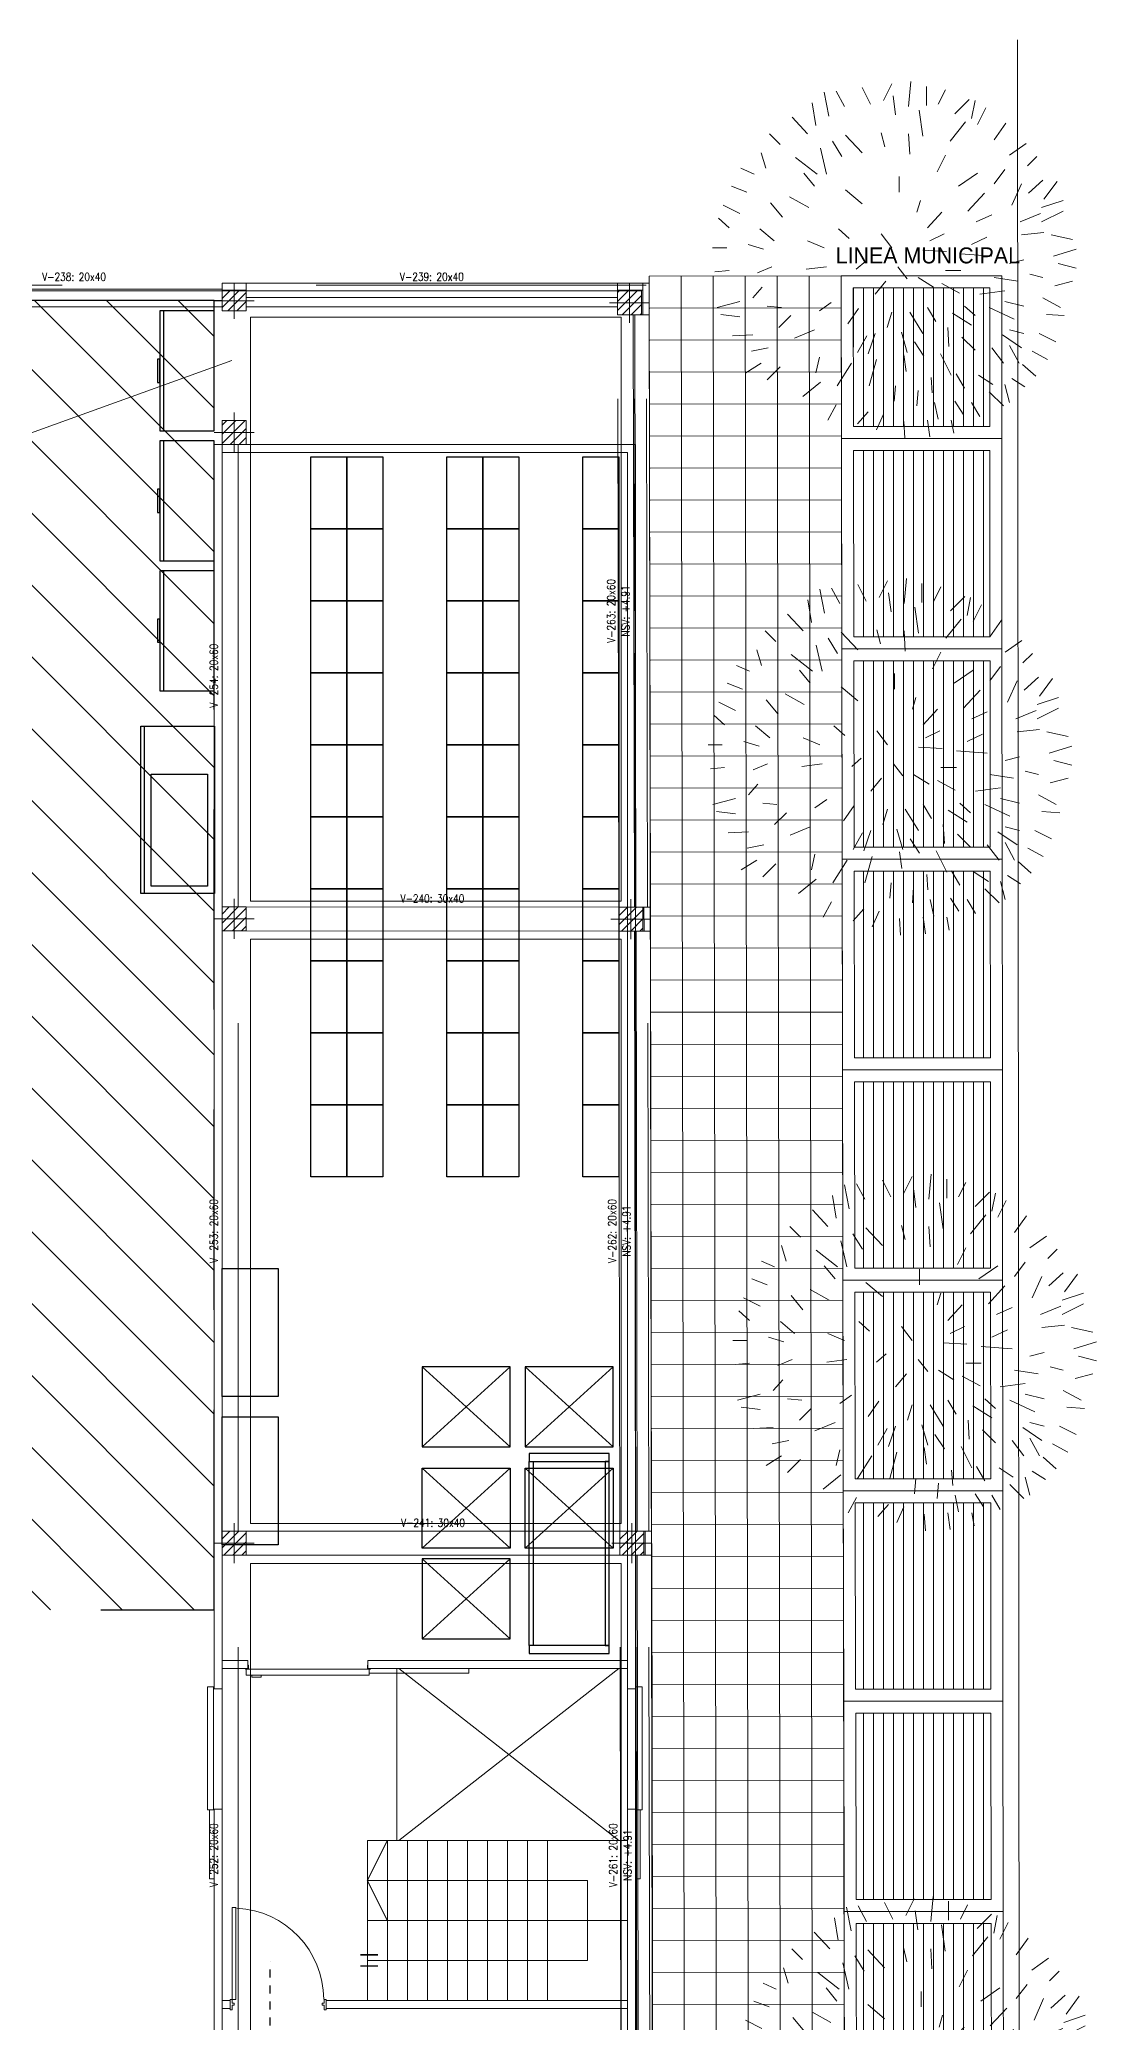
# Model space of a CAD drawing. Header units: millimetres. Extents: x 14 to 290, y 66 to 213.
# Drawn here: x 131.63 to 144.86, y 188.33 to 213.11 of the extents above; entities that cross this region are included whole.
import ezdxf
from ezdxf.enums import TextEntityAlignment as Align

# ---------------------------------------------------------------- set-up
doc = ezdxf.new("R2010")
doc.units = ezdxf.units.MM
for name, pattern in [('HIDDEN', [9.525, 6.35, -3.175]), ('HIDDEN2', [0.1875, 0.125, -0.0625]), ('PIR13A-P-XREF-01-Apoyo$0$DASHDOT2', [12.7, 6.35, -3.175, 0, -3.175])]:
    doc.linetypes.add(name, pattern=pattern)
for name, color, linetype, lineweight in [('IRI-OCASA-Layout R 9$0$OCA-Paneles TERMICO', 252, 'Continuous', 15), ('OCASA_TODAS_r08$0$Arboles', 252, 'Continuous', 15), ('OCASA_TODAS_r08$0$CGC COLUMNAS', 252, 'Continuous', 20), ('OCASA_TODAS_r08$0$CGC COLUMNAS EJES', 252, 'Continuous', 20), ('OCASA_TODAS_r08$0$CGC COLUMNAS HATCH', 252, 'Continuous', 20), ('OCASA_TODAS_r08$0$CGC VIGAS', 252, 'HIDDEN', 15), ('OCASA_TODAS_r08$0$CGC VIGAS REF', 252, 'Continuous', 15), ('OCASA_TODAS_r08$0$L.M.', 252, 'Continuous', 20), ('OCASA_TODAS_r08$0$LINEA_DE_PROYECCION', 252, 'HIDDEN', 15), ('OCASA_TODAS_r08$0$MURO BLOQUE CEMENTO 12', 252, 'Continuous', 20), ('OCASA_TODAS_r08$0$MURO BLOQUE CEMENTO 18', 252, 'Continuous', 20), ('OCASA_TODAS_r08$0$MURO BLOQUE CEMENTO 8', 252, 'Continuous', 20), ('OCASA_TODAS_r08$0$PASES ASCENSORES', 252, 'Continuous', 15), ('OCASA_TODAS_r08$0$REVOQUES', 251, 'Continuous', 15), ('OCASA_TODAS_r08$0$VEREDA', 251, 'Continuous', 15), ('PIR13A-P-XREF-01-Apoyo$0$10-EJES-CARP', 251, 'PIR13A-P-XREF-01-Apoyo$0$DASHDOT2', 25), ('PIR13A-P-XREF-01-Apoyo$0$20-CARPINTERIAS BATIENTE', 251, 'Continuous', 9)]:
    doc.layers.add(name, color=color, linetype=linetype, lineweight=lineweight)
for name, color, linetype in [('IRI-OCASA-Layout R 9$0$OCA_EST-Bandeja', 252, 'Continuous'), ('IRI-OCASA-Layout R 9$0$OCA_EST-BASTIDOR', 252, 'Continuous'), ('IRI-OCASA-Layout R 9$0$OCA_EST-LARGUERO', 252, 'Continuous'), ('IRI-OCASA-Layout R 9$0$OCA_Mobiliario', 252, 'Continuous'), ('IRI-OCASA-Layout R 9$0$OCA_Racks', 252, 'Continuous')]:
    doc.layers.add(name, color=color, linetype=linetype)
doc.styles.add('OCASA_TODAS_r08$0$CYPETXT', font='romans__.ttf', dxfattribs={"height": 0.2})
doc.styles.add('OCASA_TODAS_r08$0$Standard', font='txt')

# ---------------------------------------------------------------- blocks, each defined once
blk = doc.blocks.new('OCASA_TODAS_r08$0$EJES_DE_LA_COLUMNA')
at = {"layer": 'OCASA_TODAS_r08$0$CGC COLUMNAS EJES'}
for p, q in [((0, -0.5), (0, 0.5)), ((-0.5, 0), (0.5, 0))]:
    blk.add_line(p, q, dxfattribs=at)
blk = doc.blocks.new('OCASA_TODAS_r08$0$Estructura PB para Arquitectura')
at = {"layer": 'OCASA_TODAS_r08$0$CGC COLUMNAS'}
for points in [[(1212.108638, 436.621705), (1212.408638, 436.621705), (1212.408638, 436.871705), (1212.108638, 436.871705), (1212.108638, 436.621705)], [(1212.108638, 436.621705), (1212.408638, 436.621705), (1212.408638, 436.871705), (1212.108638, 436.871705), (1212.108638, 436.621705)], [(1217.050375, 436.571705), (1217.350375, 436.571705), (1217.350375, 436.871705), (1217.050375, 436.871705), (1217.050375, 436.571705)], [(1217.050375, 436.571705), (1217.350375, 436.571705), (1217.350375, 436.871705), (1217.050375, 436.871705), (1217.050375, 436.571705)], [(1212.108624, 434.951689), (1212.408624, 434.951689), (1212.408624, 435.251689), (1212.108624, 435.251689), (1212.108624, 434.951689)], [(1212.108624, 434.951689), (1212.408624, 434.951689), (1212.408624, 435.251689), (1212.108624, 435.251689), (1212.108624, 434.951689)], [(1212.108599, 428.871653), (1212.408599, 428.871653), (1212.408599, 429.171653), (1212.108599, 429.171653), (1212.108599, 428.871653)], [(1212.108599, 428.871653), (1212.408599, 428.871653), (1212.408599, 429.171653), (1212.108599, 429.171653), (1212.108599, 428.871653)], [(1217.065543, 428.871028), (1217.365543, 428.871028), (1217.365543, 429.171028), (1217.065543, 429.171028), (1217.065543, 428.871028)], [(1217.065543, 428.871028), (1217.365543, 428.871028), (1217.365543, 429.171028), (1217.065543, 429.171028), (1217.065543, 428.871028)], [(1212.108599, 421.071629), (1212.408599, 421.071629), (1212.408599, 421.371629), (1212.108599, 421.371629), (1212.108599, 421.071629)], [(1212.108599, 421.071629), (1212.408599, 421.071629), (1212.408599, 421.371629), (1212.108599, 421.371629), (1212.108599, 421.071629)], [(1217.080424, 421.070766), (1217.380424, 421.070766), (1217.380424, 421.370766), (1217.080424, 421.370766), (1217.080424, 421.070766)], [(1217.080424, 421.070766), (1217.380424, 421.070766), (1217.380424, 421.370766), (1217.080424, 421.370766), (1217.080424, 421.070766)]]:
    blk.add_lwpolyline(points, close=True, dxfattribs=at)
at = {"layer": 'OCASA_TODAS_r08$0$CGC COLUMNAS HATCH'}
for p, q in [((1212.108638, 436.662623, -0.000029), (1212.317719, 436.871704, -0.000029)), ((1212.108638, 436.77576, -0.000029), (1212.204582, 436.871704, -0.000029)), ((1212.180856, 436.621704, -0.000029), (1212.408638, 436.849486, -0.000029)), ((1217.050375, 436.626328, -0.000029), (1217.295751, 436.871704, -0.000029)), ((1217.050375, 436.852602, -0.000029), (1217.069477, 436.871704, -0.000029)), ((1217.050375, 436.739465, -0.000029), (1217.182614, 436.871704, -0.000029)), ((1212.293993, 436.621704, -0.000029), (1212.408638, 436.736349, -0.000029)), ((1212.40713, 436.621704, -0.000029), (1212.408638, 436.623212, -0.000029)), ((1217.108888, 436.571704, -0.000029), (1217.350375, 436.813191, -0.000029)), ((1217.222025, 436.571704, -0.000029), (1217.350375, 436.700054, -0.000029)), ((1217.335162, 436.571704, -0.000029), (1217.350375, 436.586917, -0.000029)), ((1212.108624, 434.965552, -0.000029), (1212.39476, 435.251689, -0.000029)), ((1212.108624, 435.191827, -0.000029), (1212.168486, 435.251689, -0.000029)), ((1212.108624, 435.078689, -0.000029), (1212.281623, 435.251689, -0.000029)), ((1212.207897, 434.951689, -0.000029), (1212.408624, 435.152415, -0.000029)), ((1212.321034, 434.951689, -0.000029), (1212.408624, 435.039278, -0.000029)), ((1212.108599, 428.969262, -0.000029), (1212.31099, 429.171653, -0.000029)), ((1212.108599, 429.082399, -0.000029), (1212.197853, 429.171653, -0.000029)), ((1212.124127, 428.871653, -0.000029), (1212.408599, 429.156125, -0.000029)), ((1217.065542, 428.948174, -0.000029), (1217.288396, 429.171028, -0.000029)), ((1217.065542, 429.061311, -0.000029), (1217.175259, 429.171027, -0.000029)), ((1212.237264, 428.871653, -0.000029), (1212.408599, 429.042988, -0.000029)), ((1212.350401, 428.871653, -0.000029), (1212.408599, 428.929851, -0.000029)), ((1217.101533, 428.871028, -0.000029), (1217.365542, 429.135037, -0.000029)), ((1217.21467, 428.871028, -0.000029), (1217.365542, 429.0219, -0.000029)), ((1217.327807, 428.871028, -0.000029), (1217.365542, 428.908763, -0.000029)), ((1212.108599, 421.162803, -0.000029), (1212.317425, 421.371629, -0.000029)), ((1212.108599, 421.27594, -0.000029), (1212.204288, 421.371629, -0.000029)), ((1212.130562, 421.071629, -0.000029), (1212.408599, 421.349666, -0.000029)), ((1212.243699, 421.071629, -0.000029), (1212.408599, 421.236529, -0.000029)), ((1217.080424, 421.156596, -0.000029), (1217.294593, 421.370766, -0.000029)), ((1217.080424, 421.269733, -0.000029), (1217.181456, 421.370766, -0.000029)), ((1217.10773, 421.070766, -0.000029), (1217.380424, 421.343459, -0.000029)), ((1217.220868, 421.070766, -0.000029), (1217.380424, 421.230322, -0.000029)), ((1212.356836, 421.071629, -0.000029), (1212.408599, 421.123392, -0.000029)), ((1217.334005, 421.070766, -0.000029), (1217.380424, 421.117185, -0.000029))]:
    blk.add_line(p, q, dxfattribs=at)
at = {"layer": 'OCASA_TODAS_r08$0$CGC VIGAS', "lineweight": 9}
for p, q in [((1108.508588, 436.941425, -0.000029), (1217.409647, 436.941425, -0.000029)), ((1208.408631, 436.871425, -0.000029), (1212.108638, 436.871425, -0.000029)), ((1212.408638, 436.871704, -0.000029), (1217.050375, 436.871697, -0.000029)), ((1217.424952, 429.171343, -0.000029), (1217.409647, 436.941425, -0.000029)), ((1208.258631, 436.671425, -0.000029), (1212.108638, 436.671425, -0.000029)), ((1212.408638, 436.671704, -0.000029), (1217.050375, 436.671697, -0.000029)), ((1217.064952, 429.171066, -0.000029), (1217.050375, 436.571705, -0.000029)), ((1217.264952, 429.171028, -0.000029), (1217.250375, 436.571705, -0.000029)), ((1212.108599, 429.171653, -0.000029), (1212.108623, 434.951689, -0.000029)), ((1212.308599, 429.171653, -0.000029), (1212.308623, 434.951689, -0.000029)), ((1217.064952, 429.171066, -0.000029), (1212.408599, 429.171655, -0.000029)), ((1217.439852, 421.371072, -0.000029), (1217.424952, 429.171343, -0.000029)), ((1212.108599, 421.371629, -0.000029), (1212.108599, 428.871653, -0.000029)), ((1212.308599, 421.371629, -0.000029), (1212.308599, 428.871653, -0.000029)), ((1217.065542, 428.871066, -0.000029), (1212.408599, 428.871655, -0.000029)), ((1217.079852, 421.370767, -0.000029), (1217.065542, 428.871066, -0.000029)), ((1217.279852, 421.370766, -0.000029), (1217.265543, 428.871028, -0.000029)), ((1217.079852, 421.370767, -0.000029), (1212.408599, 421.371629, -0.000029)), ((1217.454733, 413.57107, -0.000029), (1217.439852, 421.371072, -0.000029)), ((1212.108445, 413.571652, -0.000029), (1212.108593, 421.071629, -0.000029)), ((1212.308445, 413.571652, -0.000029), (1212.308593, 421.071629, -0.000029)), ((1217.080424, 421.070766, -0.000029), (1212.408599, 421.071629, -0.000029)), ((1217.094733, 413.570765, -0.000029), (1217.080424, 421.070766, -0.000029)), ((1217.294733, 413.570765, -0.000029), (1217.280424, 421.070766, -0.000029))]:
    blk.add_line(p, q, dxfattribs=at)
at = {"layer": 'OCASA_TODAS_r08$0$CGC COLUMNAS EJES', "xscale": 0.5}
for p, yscale in [((1212.258638, 436.746705, -0.000029), 0.45), ((1217.200375, 436.721705, -0.000029), 0.5), ((1217.200375, 436.721705, -0.000029), 0.5), ((1212.258624, 435.101689, -0.000029), 0.5), ((1212.258599, 429.021653, -0.000029), 0.5), ((1217.215543, 429.021028, -0.000029), 0.5), ((1212.258599, 421.221629, -0.000029), 0.5), ((1217.230424, 421.220766, -0.000029), 0.5)]:
    blk.add_blockref('OCASA_TODAS_r08$0$EJES_DE_LA_COLUMNA', p, dxfattribs=dict(at, yscale=yscale))
at = {"layer": 'OCASA_TODAS_r08$0$CGC VIGAS REF', "style": 'OCASA_TODAS_r08$0$CYPETXT', "width": 0.821201}
for s, p in [('V-238: 20x40', (1210.258634, 437.046425, -0.000029)), ('V-239: 20x40', (1214.729507, 437.0467, -0.000029))]:
    blk.add_text(s, height=0.1, dxfattribs=at).set_placement(p, align=Align.MIDDLE_CENTER)
for s, rotation, p in [('V-263: 20x60', 90.113658, (1216.969503, 432.870963, -0.000029)), ('NSV: +4.91', 90.110161, (1217.149352, 432.870966, -0.000029)), ('V-254: 20x60', 90, (1212.003611, 432.061672, -0.000029)), ('V-240: 30x40', 359.993006, (1214.737103, 429.27636, -0.000029)), ('V-253: 20x60', 90, (1212.003599, 425.121641, -0.000029)), ('V-262: 20x60', 90.110161, (1216.982858, 425.121288, -0.000029)), ('NSV: +4.91', 90.110161, (1217.162679, 425.121288, -0.000029)), ('V-241: 30x40', 359.989509, (1214.744558, 421.476198, -0.000029)), ('V-252: 20x60', 89.998251, (1212.003519, 417.321645, -0.000029)), ('V-261: 20x60', 90.110161, (1216.995908, 417.321157, -0.000029)), ('NSV: +4.91', 90.110161, (1217.175728, 417.321157, -0.000029))]:
    blk.add_text(s, height=0.1, rotation=rotation, dxfattribs=at).set_placement(p, align=Align.MIDDLE_CENTER)
blk = doc.blocks.new('OCASA_TODAS_r08$0$arbusto')
for p, q in [((-1.941591, 4.274272), (-2.084127, 4.986742)), ((-1.478347, 4.559259), (-1.727784, 5.022364)), ((-0.694395, 4.630506), (-0.943832, 5.129236)), ((-0.302416, 4.737377), (-0.052979, 5.236107)), ((0.053922, 4.309894), (-0.017344, 4.879871)), ((0.445901, 4.559259), (0.517167, 5.307354)), ((0.980415, 4.594884), (0.980415, 5.164858)), ((1.336754, 4.630506), (1.550561, 5.057989)), ((1.835633, 4.345519), (2.263247, 4.772999)), ((-2.583007, 3.739917), (-3.046251, 4.238647)), ((-2.333569, 3.989282), (-2.44047, 4.666131)), ((0.87351, 3.668671), (0.766608, 4.452388)), ((2.334513, 4.203025), (2.441414, 4.737377)), ((2.512684, 4.024907), (2.762122, 4.523637)), ((-3.402594, 3.419305), (-3.723302, 3.739917)), ((-0.943832, 3.169943), (-1.442712, 3.704295)), ((-0.266786, 3.348059), (-0.373687, 3.775542)), ((0.481536, 3.134318), (0.445901, 3.739917)), ((1.693097, 3.526177), (2.156341, 4.096154)), ((3.011564, 3.561802), (3.367907, 4.060529)), ((-3.830203, 2.706835), (-3.972739, 3.169943)), ((-2.297934, 2.528719), (-2.93935, 3.027447)), ((-2.012861, 2.528719), (-2.191033, 3.312437)), ((-1.549617, 3.063072), (-1.83469, 3.526177)), ((1.301123, 2.599966), (1.550561, 3.098694)), ((3.474808, 3.098694), (3.973687, 3.45493)), ((4.009322, 2.778084), (4.294395, 3.063072)), ((-4.186546, 2.528719), (-4.578524, 2.706835)), ((-2.3692, 2.172483), (-2.689908, 2.564342)), ((0.160828, 1.994365), (0.160828, 2.457473)), ((1.942539, 2.172483), (2.512684, 2.564342)), ((3.011564, 2.24373), (3.332271, 2.671213)), ((-4.400353, 1.994365), (-4.863597, 2.172483)), ((-2.547371, 1.531259), (-3.117521, 1.851871)), ((-0.943832, 1.638131), (-1.442712, 2.065612)), ((2.227611, 1.424391), (2.726491, 1.958743)), ((3.546074, 1.602506), (3.831151, 2.24373)), ((4.044953, 1.958743), (4.472567, 2.350601)), ((4.508197, 1.780624), (4.900176, 2.314977)), ((-4.934863, 0.92566), (-5.255571, 1.210648)), ((-4.614155, 1.353141), (-5.113035, 1.602506)), ((-3.331324, 1.246272), (-3.687667, 1.673753)), ((0.802244, 1.745002), (0.695338, 1.388766)), ((1.016046, 0.92566), (1.443659, 1.388766)), ((2.940293, 1.317519), (2.477049, 1.103779)), ((3.795516, 1.103779), (4.401296, 1.353141)), ((4.436931, 1.531259), (5.078347, 1.745002)), ((4.436931, 1.103779), (5.078347, 1.424391)), ((-3.580765, 0.533802), (-4.008375, 0.890036)), ((-1.33581, 0.605049), (-1.656518, 0.890036)), ((-0.052979, 0.320059), (-0.373687, 0.747542)), ((1.087316, 0.533802), (1.514925, 0.747542)), ((2.334513, 0.42693), (2.797757, 0.640671)), ((3.831151, 0.71192), (4.508197, 0.783167)), ((4.722004, 0.71192), (5.36342, 0.569424)), ((-5.006133, 0.320059), (-5.433742, 0.320059)), ((-3.901473, 0.284437), (-4.364718, 0.42693)), ((-2.084127, 0.320059), (-2.583007, 0.533802)), ((1.586196, 0.21319), (0.87351, 0.248812)), ((2.940293, 0.070697), (2.013805, 0.141943)), ((4.793275, 0.070697), (5.470321, 0.284437)), ((-4.934863, -0.356787), (-5.362476, -0.392411)), ((-3.652031, -0.249915), (-4.079645, -0.428033)), ((-2.012861, -0.249915), (-2.618642, -0.321162)), ((-1.122004, -0.321162), (-0.836931, -0.0718)), ((0.125193, -0.249915), (0.410265, -0.606152)), ((1.194218, -0.855517), (0.730973, -0.570527)), ((1.550561, -0.356787), (2.013805, -0.356787)), ((3.011564, -0.570527), (3.724245, -0.677398)), ((3.474808, -0.143046), (3.902417, -0.036175)), ((4.472567, -0.570527), (4.080588, -0.463658)), ((4.935811, -0.143046), (5.470321, -0.28554)), ((-3.937109, -0.855517), (-4.222181, -1.176128)), ((-0.23115, -0.677398), (-0.551858, -1.069257)), ((1.443659, -0.748645), (1.97817, -1.033632)), ((2.583955, -1.069257), (3.332271, -0.962386)), ((4.472567, -1.176128), (5.007077, -1.461116)), ((4.828905, -0.819892), (5.36342, -0.677398)), ((-4.614155, -1.282997), (-5.291206, -1.461116)), ((-4.614155, -1.746103), (-5.184305, -1.674856)), ((-3.366959, -1.461116), (-3.794572, -1.425494)), ((-3.081886, -1.710481), (-3.438229, -2.066715)), ((-1.870325, -1.318622), (-2.226664, -1.567987)), ((-1.050738, -1.49674), (-1.371445, -1.959846)), ((-0.052979, -1.603609), (-0.195515, -2.066715)), ((0.87351, -2.244833), (0.481536, -1.603609)), ((1.016046, -1.461116), (1.265488, -1.888599)), ((1.764367, -1.639234), (2.334513, -1.995468)), ((2.441414, -1.710481), (2.120706, -1.425494)), ((2.869027, -1.461116), (3.617344, -1.817352)), ((3.332271, -1.282997), (3.902417, -1.425494)), ((4.579468, -1.674856), (5.113982, -1.710481)), ((-4.222181, -2.280457), (-4.827962, -2.31608)), ((-2.3692, -2.137964), (-2.974985, -2.387326)), ((-0.801296, -2.31608), (-1.086373, -2.81481)), ((-0.765665, -2.850434), (-0.551858, -2.244833)), ((0.410265, -2.81481), (0.232094, -2.209211)), ((1.657462, -2.636691), (1.621831, -2.066715)), ((2.04944, -2.351704), (2.441414, -2.743563)), ((3.261001, -2.280457), (3.831151, -2.672316)), ((3.902417, -2.244833), (3.474808, -2.137964)), ((4.365661, -2.244833), (4.864541, -2.494198)), ((-3.758937, -2.672316), (-4.257816, -2.779185)), ((-2.226664, -2.957303), (-2.333569, -3.420408)), ((0.303364, -2.886056), (0.37463, -3.384786)), ((0.624072, -2.494198), (0.909145, -2.921681)), ((1.408024, -2.850434), (1.728732, -3.491655)), ((2.940293, -2.672316), (3.296636, -3.135421)), ((3.759881, -3.135421), (3.474808, -2.601069)), ((4.151859, -2.779185), (4.615103, -3.02855)), ((-3.972739, -3.135421), (-4.435988, -3.420408)), ((-3.402594, -3.242293), (-3.794572, -3.634151)), ((-1.26454, -3.135421), (-1.692153, -3.812267)), ((-0.516223, -3.02855), (-0.73003, -3.812267)), ((1.122952, -3.562905), (1.158582, -4.02601)), ((1.871268, -3.456033), (2.120706, -3.883516)), ((2.548319, -3.491655), (2.975928, -3.776645)), ((3.866782, -3.171046), (4.25876, -3.52728)), ((-2.191033, -3.705398), (-2.725543, -4.132879)), ((0.053922, -3.812267), (0.018292, -4.275375)), ((0.695338, -4.417869), (0.730973, -3.954763)), ((2.869027, -3.990385), (3.296636, -4.417869)), ((3.332271, -3.776645), (3.474808, -4.310997)), ((3.546074, -3.598527), (3.938052, -3.847892)), ((-1.727784, -4.382244), (-1.977226, -4.845349)), ((-0.765665, -4.595987), (-1.086373, -4.952221)), ((-0.302416, -4.667234), (-0.516223, -5.130339)), ((1.336754, -4.809727), (1.229853, -4.310997)), ((2.085075, -4.667234), (1.835633, -4.275375)), ((2.334513, -4.310997), (2.583955, -4.73848)), ((0.303364, -4.880974), (0.338999, -5.379704)), ((1.016046, -4.845349), (1.087316, -5.344079)), ((1.728732, -4.845349), (1.799998, -5.237208))]:
    blk.add_line(p, q)
blk = doc.blocks.new('*U102')
blk.add_lwpolyline([(25, 10), (25, 1160), (70, 1160), (70, 10)], close=True)
for points in [[(0, -15), (0, 10), (25, 10), (25, -35), (50, -35), (50, -60), (25, -60), (25, -120), (0, -120), (0, -95)], [(1200, -15), (1200, 10), (1175, 10), (1175, -35), (1150, -35), (1150, -60), (1175, -60), (1175, -120), (1200, -120), (1200, -95)]]:
    blk.add_lwpolyline(points)
at = {"layer": 'PIR13A-P-XREF-01-Apoyo$0$10-EJES-CARP', "ltscale": 0.25}
blk.add_line((500, -515), (500, 485), dxfattribs=at)
at = {"layer": 'PIR13A-P-XREF-01-Apoyo$0$20-CARPINTERIAS BATIENTE'}
blk.add_arc((29.81, 11.81), 1140, 0, 87.284973, dxfattribs=at)
blk = doc.blocks.new('IRI-OCASA-Layout R 9$0$OCA_PALLET')
for p, q in [((414.447193, 97.067423), (415.447193, 95.967423)), ((415.447193, 97.067423), (414.447193, 95.967423))]:
    blk.add_line(p, q)
blk.add_lwpolyline([(414.447193, 97.067423), (415.447193, 97.067423), (415.447193, 95.967423), (414.447193, 95.967423)], close=True)
blk = doc.blocks.new('IRI-OCASA-Layout R 9$0$OCA_Est-Modulo Simpl')
at = {"layer": 'IRI-OCASA-Layout R 9$0$OCA_EST-BASTIDOR'}
for points in [[(-37.329308, -174.55488), (-37.329308, -174.65488), (-38.329308, -174.65488), (-38.329308, -174.55488)], [(-37.329308, -176.95488), (-37.329308, -177.05488), (-38.329308, -177.05488), (-38.329308, -176.95488)]]:
    blk.add_lwpolyline(points, close=True, dxfattribs=at)
at = {"layer": 'IRI-OCASA-Layout R 9$0$OCA_EST-LARGUERO'}
for points in [[(-38.279308, -174.65488), (-38.279308, -176.95488), (-38.329308, -176.95488), (-38.329308, -174.65488)], [(-37.379308, -174.65488), (-37.379308, -176.95488), (-37.329308, -176.95488), (-37.329308, -174.65488)]]:
    blk.add_lwpolyline(points, close=True, dxfattribs=at)

msp = doc.modelspace()

# ---------------------------------------------------------------- hatches: boundary and pattern name
at = {"layer": 'IRI-OCASA-Layout R 9$0$OCA-Paneles TERMICO'}
h = msp.add_hatch(dxfattribs=at)
h.set_pattern_fill('LINE', color=256, scale=0.2, angle=135)
h.set_pattern_definition([(135, (3.1182, -169.0873), (-0.4490128, -0.4490128), [])])
h.paths.add_polyline_path([(128.641, 209.852), (133.809, 209.852), (133.809, 193.49), (128.641, 193.49)])
at = {"layer": 'OCASA_TODAS_r08$0$VEREDA'}
h = msp.add_hatch(dxfattribs=at)
h.set_pattern_fill('LINE', color=256, angle=90)
h.set_pattern_definition([(90, (141.9222, 193.66274), (-0.125, 0), [])])
h.paths.add_polyline_path([(141.799, 208.278), (141.796, 210.01), (143.502, 210.01), (143.503, 208.278)])
h.paths.add_polyline_path([(141.804, 205.648), (141.8, 207.978), (143.503, 207.978), (143.505, 205.648)])
h.paths.add_polyline_path([(141.808, 203.018), (141.804, 205.348), (143.506, 205.348), (143.508, 203.018)])
h.paths.add_polyline_path([(141.813, 200.388), (141.809, 202.718), (143.508, 202.718), (143.51, 200.388)])
h.paths.add_polyline_path([(141.817, 197.758), (141.813, 200.088), (143.51, 200.088), (143.512, 197.758)])
h.paths.add_polyline_path([(141.822, 195.128), (141.818, 197.458), (143.513, 197.458), (143.515, 195.128)])
h.paths.add_polyline_path([(141.826, 192.498), (141.822, 194.828), (143.515, 194.828), (143.517, 192.498)])
h.paths.add_polyline_path([(141.831, 189.868), (141.827, 192.198), (143.517, 192.198), (143.519, 189.868)])
h.paths.add_polyline_path([(141.835, 187.238), (141.831, 189.568), (143.52, 189.568), (143.522, 187.238)])
h.paths.add_polyline_path([(141.84, 184.608), (141.836, 186.938), (143.522, 186.938), (143.524, 184.608)])
h.paths.add_polyline_path([(141.844, 181.978), (141.84, 184.308), (143.524, 184.308), (143.526, 181.978)])
h.paths.add_polyline_path([(141.849, 179.348), (141.845, 181.678), (143.527, 181.678), (143.529, 179.348)])

# ---------------------------------------------------------------- linework, layer by layer
at = {"layer": 'IRI-OCASA-Layout R 9$0$OCA-Paneles TERMICO'}
for p, q in [((133.809, 200.149, 0), (133.809, 208.052, 0)), ((133.809, 208.052, 0), (139.076, 208.052, 0)), ((133.909, 199.491, 0), (133.909, 207.952, 0)), ((133.909, 207.952, 0), (138.976, 207.952, 0)), ((138.976, 181.545, 0), (138.976, 207.952, 0)), ((139.076, 181.445, 0), (139.076, 208.052, 0)), ((133.809, 199.491, 0), (133.809, 201.749, 0)), ((133.809, 195.563, 0), (133.809, 198.728, 0)), ((133.909, 192.502, 0), (133.909, 198.728, 0)), ((133.809, 192.502, 0), (133.809, 195.563, 0)), ((133.809, 192.502, 0), (133.809, 195.465, 0)), ((134.231, 192.858, 0), (133.909, 192.858, 0)), ((134.231, 192.858, 0), (134.231, 192.758, 0)), ((138.976, 192.858, 0), (135.731, 192.858, 0)), ((135.731, 192.858, 0), (135.731, 192.758, 0)), ((138.654, 192.858, 0), (138.976, 192.858, 0)), ((134.231, 192.758, 0), (133.909, 192.758, 0)), ((138.976, 192.758, 0), (135.731, 192.758, 0)), ((136.093, 190.608, 0), (136.093, 192.758, 0)), ((136.118, 190.608, 0), (138.868, 192.758, 0)), ((136.118, 192.758, 0), (138.868, 190.608, 0)), ((138.654, 192.758, 0), (138.976, 192.758, 0)), ((133.809, 192.502, 0), (133.909, 192.502, 0)), ((133.809, 192.502, 0), (133.909, 192.502, 0)), ((139.076, 192.502, 0), (138.976, 192.502, 0)), ((133.809, 183.159, 0), (133.809, 191, 0)), ((133.809, 191, 0), (133.909, 191, 0)), ((133.809, 191, 0), (133.909, 191, 0)), ((133.909, 183.159, 0), (133.909, 191, 0)), ((139.076, 191, 0), (138.976, 191, 0)), ((135.72, 190.108, 0), (135.97, 190.608, 0)), ((135.726, 190.108, 0), (135.976, 190.608, 0)), ((135.72, 190.108, 0), (135.97, 189.608, 0)), ((135.726, 190.108, 0), (138.476, 190.108, 0)), ((135.726, 190.108, 0), (135.976, 189.608, 0)), ((138.476, 190.108, 0), (138.476, 189.108, 0)), ((135.638, 189.18, 0), (135.853, 189.18, 0)), ((135.638, 189.175, 0), (135.853, 189.175, 0)), ((135.638, 189.041, 0), (135.853, 189.041, 0)), ((135.638, 189.035, 0), (135.853, 189.035, 0)), ((134.008, 188.608, 0), (133.909, 188.608, 0)), ((133.909, 188.608, 0), (134.008, 188.608, 0)), ((134.008, 188.608, 0), (134.008, 188.508, 0)), ((137.677, 188.608, 0), (135.208, 188.608, 0)), ((135.208, 188.608, 0), (135.208, 188.508, 0)), ((135.208, 188.608, 0), (138.976, 188.608, 0)), ((134.008, 188.508, 0), (133.909, 188.508, 0)), ((133.909, 188.508, 0), (134.008, 188.508, 0)), ((137.677, 188.508, 0), (135.208, 188.508, 0)), ((135.208, 188.508, 0), (138.976, 188.508, 0))]:
    msp.add_line(p, q, dxfattribs=at)
msp.add_lwpolyline([(134.265, 194.07), (138.897, 194.07), (138.897, 186.77), (134.265, 186.77)], close=True, dxfattribs=at)
at = {"layer": 'IRI-OCASA-Layout R 9$0$OCA-Paneles TERMICO', "elevation": 0}
for points in [[(134.231, 192.797), (134.231, 192.758), (134.199, 192.758), (134.199, 192.747), (134.238, 192.747), (134.238, 192.797), (134.231, 192.797)], [(135.731, 192.797), (135.731, 192.758), (135.763, 192.758), (135.763, 192.747), (135.724, 192.747), (135.724, 192.797), (135.731, 192.797)], [(135.745, 192.699), (136.993, 192.699), (136.993, 192.756)], [(133.751, 190.99), (133.751, 190.126), (133.809, 190.126)], [(139.134, 190.99), (139.134, 190.126), (139.076, 190.126)], [(135.726, 190.608), (135.726, 189.608), (135.976, 189.608), (135.976, 190.608), (135.726, 190.608)], [(135.976, 190.608), (135.976, 189.608), (136.226, 189.608), (136.226, 190.608), (135.976, 190.608)], [(136.226, 190.608), (136.226, 189.608), (136.476, 189.608), (136.476, 190.608), (136.226, 190.608)], [(136.476, 190.608), (136.476, 189.608), (136.726, 189.608), (136.726, 190.608), (136.476, 190.608)], [(136.726, 190.608), (136.726, 189.608), (136.976, 189.608), (136.976, 190.608), (136.726, 190.608)], [(136.976, 190.608), (136.976, 189.608), (137.226, 189.608), (137.226, 190.608), (136.976, 190.608)], [(137.226, 190.608), (137.226, 189.608), (137.476, 189.608), (137.476, 190.608), (137.226, 190.608)], [(137.476, 190.608), (137.476, 189.608), (137.726, 189.608), (137.726, 190.608), (137.476, 190.608)], [(137.726, 190.608), (137.726, 189.608), (137.976, 189.608), (137.976, 190.608), (137.726, 190.608)], [(137.976, 190.608), (137.976, 189.608), (138.976, 189.608), (138.976, 190.608), (137.976, 190.608)], [(135.976, 189.608), (135.976, 188.608), (135.726, 188.608), (135.726, 189.608), (135.976, 189.608)], [(136.226, 189.608), (136.226, 188.608), (135.976, 188.608), (135.976, 189.608), (136.226, 189.608)], [(136.476, 189.608), (136.476, 188.608), (136.226, 188.608), (136.226, 189.608), (136.476, 189.608)], [(136.726, 189.608), (136.726, 188.608), (136.476, 188.608), (136.476, 189.608), (136.726, 189.608)], [(136.976, 189.608), (136.976, 188.608), (136.726, 188.608), (136.726, 189.608), (136.976, 189.608)], [(137.226, 189.608), (137.226, 188.608), (136.976, 188.608), (136.976, 189.608), (137.226, 189.608)], [(137.476, 189.608), (137.476, 188.608), (137.226, 188.608), (137.226, 189.608), (137.476, 189.608)], [(137.726, 189.608), (137.726, 188.608), (137.476, 188.608), (137.476, 189.608), (137.726, 189.608)], [(137.976, 189.608), (137.976, 188.608), (137.726, 188.608), (137.726, 189.608), (137.976, 189.608)], [(137.976, 189.608), (137.976, 188.608), (138.976, 188.608), (138.976, 189.608), (137.976, 189.608)], [(135.726, 189.108), (135.726, 189.108), (135.726, 189.108), (135.726, 189.108), (138.476, 189.108)]]:
    msp.add_lwpolyline(points, dxfattribs=at)
for points in [[(133.801, 190.99), (133.727, 190.99), (133.727, 192.526), (133.801, 192.526)], [(135.745, 192.749), (135.745, 192.674), (134.209, 192.674), (134.209, 192.749)], [(134.279, 192.674), (134.397, 192.674), (134.397, 192.646), (134.279, 192.646)], [(139.084, 190.99), (139.158, 190.99), (139.158, 192.526), (139.084, 192.526)]]:
    msp.add_lwpolyline(points, close=True, dxfattribs=at)
at = {"layer": 'IRI-OCASA-Layout R 9$0$OCA_EST-Bandeja', "color": 253, "linetype": 'HIDDEN2', "ltscale": 20, "elevation": 0}
msp.add_lwpolyline([(128.641, 193.49), (133.809, 193.49), (133.809, 209.852), (128.641, 209.852)], close=True, dxfattribs=at)
at = {"layer": 'IRI-OCASA-Layout R 9$0$OCA_EST-Bandeja', "elevation": 0}
for points in [[(135.018, 206.999), (135.018, 207.899), (135.468, 207.899), (135.468, 206.999), (135.018, 206.999)], [(135.468, 206.999), (135.468, 207.899), (135.918, 207.899), (135.918, 206.999), (135.468, 206.999)], [(136.718, 206.999), (136.718, 207.899), (137.168, 207.899), (137.168, 206.999), (136.718, 206.999)], [(137.168, 206.999), (137.168, 207.899), (137.618, 207.899), (137.618, 206.999), (137.168, 206.999)], [(138.418, 206.999), (138.418, 207.899), (138.868, 207.899), (138.868, 206.999), (138.418, 206.999)], [(135.018, 206.099), (135.018, 206.999), (135.468, 206.999), (135.468, 206.099), (135.018, 206.099)], [(135.468, 206.099), (135.468, 206.999), (135.918, 206.999), (135.918, 206.099), (135.468, 206.099)], [(136.718, 206.099), (136.718, 206.999), (137.168, 206.999), (137.168, 206.099), (136.718, 206.099)], [(137.168, 206.099), (137.168, 206.999), (137.618, 206.999), (137.618, 206.099), (137.168, 206.099)], [(138.418, 206.099), (138.418, 206.999), (138.868, 206.999), (138.868, 206.099), (138.418, 206.099)], [(135.018, 205.199), (135.018, 206.099), (135.468, 206.099), (135.468, 205.199), (135.018, 205.199)], [(135.468, 205.199), (135.468, 206.099), (135.918, 206.099), (135.918, 205.199), (135.468, 205.199)], [(136.718, 205.199), (136.718, 206.099), (137.168, 206.099), (137.168, 205.199), (136.718, 205.199)], [(137.168, 205.199), (137.168, 206.099), (137.618, 206.099), (137.618, 205.199), (137.168, 205.199)], [(138.418, 205.199), (138.418, 206.099), (138.868, 206.099), (138.868, 205.199), (138.418, 205.199)], [(135.018, 204.299), (135.018, 205.199), (135.468, 205.199), (135.468, 204.299), (135.018, 204.299)], [(135.468, 204.299), (135.468, 205.199), (135.918, 205.199), (135.918, 204.299), (135.468, 204.299)], [(136.718, 204.299), (136.718, 205.199), (137.168, 205.199), (137.168, 204.299), (136.718, 204.299)], [(137.168, 204.299), (137.168, 205.199), (137.618, 205.199), (137.618, 204.299), (137.168, 204.299)], [(138.418, 204.299), (138.418, 205.199), (138.868, 205.199), (138.868, 204.299), (138.418, 204.299)], [(135.018, 203.399), (135.018, 204.299), (135.468, 204.299), (135.468, 203.399), (135.018, 203.399)], [(135.468, 203.399), (135.468, 204.299), (135.918, 204.299), (135.918, 203.399), (135.468, 203.399)], [(136.718, 203.399), (136.718, 204.299), (137.168, 204.299), (137.168, 203.399), (136.718, 203.399)], [(137.168, 203.399), (137.168, 204.299), (137.618, 204.299), (137.618, 203.399), (137.168, 203.399)], [(138.418, 203.399), (138.418, 204.299), (138.868, 204.299), (138.868, 203.399), (138.418, 203.399)], [(135.018, 202.499), (135.018, 203.399), (135.468, 203.399), (135.468, 202.499), (135.018, 202.499)], [(135.468, 202.499), (135.468, 203.399), (135.918, 203.399), (135.918, 202.499), (135.468, 202.499)], [(136.718, 202.499), (136.718, 203.399), (137.168, 203.399), (137.168, 202.499), (136.718, 202.499)], [(137.168, 202.499), (137.168, 203.399), (137.618, 203.399), (137.618, 202.499), (137.168, 202.499)], [(138.418, 202.499), (138.418, 203.399), (138.868, 203.399), (138.868, 202.499), (138.418, 202.499)], [(135.018, 201.599), (135.018, 202.499), (135.468, 202.499), (135.468, 201.599), (135.018, 201.599)], [(135.468, 201.599), (135.468, 202.499), (135.918, 202.499), (135.918, 201.599), (135.468, 201.599)], [(136.718, 201.599), (136.718, 202.499), (137.168, 202.499), (137.168, 201.599), (136.718, 201.599)], [(137.168, 201.599), (137.168, 202.499), (137.618, 202.499), (137.618, 201.599), (137.168, 201.599)], [(138.418, 201.599), (138.418, 202.499), (138.868, 202.499), (138.868, 201.599), (138.418, 201.599)], [(135.018, 200.699), (135.018, 201.599), (135.468, 201.599), (135.468, 200.699), (135.018, 200.699)], [(135.468, 200.699), (135.468, 201.599), (135.918, 201.599), (135.918, 200.699), (135.468, 200.699)], [(136.718, 200.699), (136.718, 201.599), (137.168, 201.599), (137.168, 200.699), (136.718, 200.699)], [(137.168, 200.699), (137.168, 201.599), (137.618, 201.599), (137.618, 200.699), (137.168, 200.699)], [(138.418, 200.699), (138.418, 201.599), (138.868, 201.599), (138.868, 200.699), (138.418, 200.699)], [(135.018, 199.799), (135.018, 200.699), (135.468, 200.699), (135.468, 199.799), (135.018, 199.799)], [(135.468, 199.799), (135.468, 200.699), (135.918, 200.699), (135.918, 199.799), (135.468, 199.799)], [(136.718, 199.799), (136.718, 200.699), (137.168, 200.699), (137.168, 199.799), (136.718, 199.799)], [(137.168, 199.799), (137.168, 200.699), (137.618, 200.699), (137.618, 199.799), (137.168, 199.799)], [(138.418, 199.799), (138.418, 200.699), (138.868, 200.699), (138.868, 199.799), (138.418, 199.799)], [(135.018, 198.899), (135.018, 199.799), (135.468, 199.799), (135.468, 198.899), (135.018, 198.899)], [(135.468, 198.899), (135.468, 199.799), (135.918, 199.799), (135.918, 198.899), (135.468, 198.899)], [(136.718, 198.899), (136.718, 199.799), (137.168, 199.799), (137.168, 198.899), (136.718, 198.899)], [(137.168, 198.899), (137.168, 199.799), (137.618, 199.799), (137.618, 198.899), (137.168, 198.899)], [(138.418, 198.899), (138.418, 199.799), (138.868, 199.799), (138.868, 198.899), (138.418, 198.899)], [(134.609, 197.756), (134.609, 196.156), (133.909, 196.156), (133.909, 197.756), (134.609, 197.756)], [(134.609, 195.9), (134.609, 194.3), (133.909, 194.3), (133.909, 195.9), (134.609, 195.9)]]:
    msp.add_lwpolyline(points, dxfattribs=at)
at = {"layer": 'IRI-OCASA-Layout R 9$0$OCA_Mobiliario'}
for p, q in [((133.174, 209.722, 0), (133.174, 208.222, 0)), ((133.174, 208.099, 0), (133.174, 206.599, 0)), ((133.174, 206.475, 0), (133.174, 204.975, 0)), ((132.937, 202.441, 0), (132.937, 204.531, 0))]:
    msp.add_line(p, q, dxfattribs=at)
at = {"layer": 'IRI-OCASA-Layout R 9$0$OCA_Mobiliario', "elevation": 0}
for points in [[(133.809, 209.722), (133.129, 209.722), (133.129, 208.222), (133.809, 208.222)], [(133.129, 209.117), (133.1, 209.117), (133.1, 208.827), (133.129, 208.827)], [(133.809, 208.099), (133.129, 208.099), (133.129, 206.599), (133.809, 206.599)], [(133.129, 207.494), (133.1, 207.494), (133.1, 207.203), (133.129, 207.203)], [(133.809, 206.475), (133.129, 206.475), (133.129, 204.975), (133.809, 204.975)], [(133.129, 205.87), (133.1, 205.87), (133.1, 205.58), (133.129, 205.58)], [(133.812, 202.441), (132.892, 202.441), (132.892, 204.531), (133.812, 204.531)], [(133.725, 202.531), (133.02, 202.531), (133.02, 203.934), (133.725, 203.934)]]:
    msp.add_lwpolyline(points, close=True, dxfattribs=at)
at = {"layer": 'OCASA_TODAS_r08$0$LINEA_DE_PROYECCION'}
msp.add_line((134.028, 209.1), (30.408, 171.8), dxfattribs=at)
at = {"layer": 'OCASA_TODAS_r08$0$MURO BLOQUE CEMENTO 12', "elevation": 0}
msp.add_lwpolyline([(130.209, 209.972), (130.209, 209.852), (133.909, 209.852), (133.909, 209.972), (130.209, 209.972)], dxfattribs=at)
at = {"layer": 'OCASA_TODAS_r08$0$MURO BLOQUE CEMENTO 18'}
msp.add_line((133.908, 209.91), (133.909, 209.91), dxfattribs=at)
msp.add_lwpolyline([(134.209, 210.07), (134.209, 209.89), (138.851, 209.89), (138.851, 210.07), (134.208, 210.07)], dxfattribs=at)
for points in [[(139.247, 209.672), (139.067, 209.672), (139.081, 202.272), (139.261, 202.272)], [(139.262, 201.972), (139.082, 201.972), (139.096, 194.471), (139.276, 194.471)], [(139.277, 194.171), (139.097, 194.171), (139.111, 186.671), (139.291, 186.671)]]:
    msp.add_lwpolyline(points, close=True, dxfattribs=at)
at = {"layer": 'OCASA_TODAS_r08$0$MURO BLOQUE CEMENTO 8'}
msp.add_line((133.909, 209.98), (133.909, 209.972, 0), dxfattribs=at)
for points in [[(133.909, 210.07), (133.909, 209.98), (134.209, 209.98), (134.209, 210.07), (133.909, 210.07)], [(139.166, 210.069), (139.166, 209.979), (138.851, 209.98), (138.851, 210.07), (139.166, 210.069)], [(139.247, 209.672), (139.246, 210.069), (139.166, 210.069), (139.167, 209.672), (139.247, 209.672)], [(139.262, 201.972), (139.261, 202.272), (139.181, 202.272), (139.182, 201.972), (139.262, 201.972)], [(139.277, 194.171), (139.276, 194.471), (139.196, 194.471), (139.197, 194.171), (139.277, 194.171)]]:
    msp.add_lwpolyline(points, dxfattribs=at)
at = {"layer": 'OCASA_TODAS_r08$0$PASES ASCENSORES'}
for points in [[(134.265, 209.645), (138.897, 209.645), (138.897, 202.345), (134.265, 202.345)], [(134.265, 201.87), (138.897, 201.87), (138.897, 194.57), (134.265, 194.57)]]:
    msp.add_lwpolyline(points, close=True, dxfattribs=at)
at = {"layer": 'OCASA_TODAS_r08$0$REVOQUES'}
for p, q in [((139.061, 202.271), (139.047, 209.672)), ((139.076, 194.471), (139.062, 201.971)), ((139.091, 186.671), (139.077, 194.171))]:
    msp.add_line(p, q, dxfattribs=at)
msp.add_lwpolyline([(126.209, 209.992), (133.909, 209.992)], dxfattribs=at)
at = {"layer": 'OCASA_TODAS_r08$0$VEREDA'}
for p, q in [((143.908, 147.319), (143.849, 213.111)), ((139.246, 210.156, 0), (141.646, 210.16, 0)), ((139.253, 209.756, 0), (141.647, 209.76, 0)), ((139.254, 209.356, 0), (141.647, 209.36, 0)), ((139.255, 208.956, 0), (141.648, 208.96, 0)), ((139.255, 208.556, 0), (141.649, 208.56, 0)), ((139.256, 208.156, 0), (141.649, 208.16, 0)), ((139.257, 207.756, 0), (141.65, 207.76, 0)), ((139.257, 207.356, 0), (141.651, 207.36, 0)), ((139.258, 206.956, 0), (141.652, 206.96, 0)), ((139.259, 206.556, 0), (141.652, 206.56, 0)), ((139.259, 206.156, 0), (141.653, 206.16, 0)), ((139.26, 205.756, 0), (141.654, 205.76, 0)), ((139.261, 205.356, 0), (141.654, 205.36, 0)), ((139.262, 204.956, 0), (141.655, 204.96, 0)), ((139.262, 204.556, 0), (141.656, 204.56, 0)), ((139.263, 204.156, 0), (141.656, 204.16, 0)), ((139.264, 203.756, 0), (141.657, 203.76, 0)), ((139.264, 203.356, 0), (141.658, 203.36, 0)), ((139.265, 202.956, 0), (141.658, 202.96, 0)), ((139.266, 202.556, 0), (141.659, 202.56, 0)), ((139.266, 202.156, 0), (141.66, 202.16, 0)), ((139.267, 201.756, 0), (141.66, 201.76, 0)), ((139.268, 201.356, 0), (141.661, 201.36, 0)), ((139.268, 200.956, 0), (141.662, 200.96, 0)), ((139.269, 200.556, 0), (141.663, 200.56, 0)), ((139.27, 200.156, 0), (141.663, 200.16, 0)), ((139.27, 199.756, 0), (141.664, 199.76, 0)), ((139.271, 199.356, 0), (141.665, 199.36, 0)), ((139.272, 198.956, 0), (141.665, 198.96, 0)), ((139.273, 198.556, 0), (141.666, 198.56, 0)), ((139.273, 198.156, 0), (141.667, 198.16, 0)), ((139.274, 197.756, 0), (141.667, 197.76, 0)), ((139.275, 197.356, 0), (141.668, 197.36, 0)), ((139.275, 196.956, 0), (141.669, 196.96, 0)), ((139.276, 196.556, 0), (141.669, 196.56, 0)), ((139.277, 196.156, 0), (141.67, 196.16, 0)), ((139.277, 195.756, 0), (141.671, 195.76, 0)), ((139.278, 195.356, 0), (141.671, 195.36, 0)), ((139.279, 194.956, 0), (141.672, 194.96, 0)), ((139.279, 194.556, 0), (141.673, 194.56, 0)), ((139.28, 194.156, 0), (141.673, 194.16, 0)), ((139.281, 193.756, 0), (141.674, 193.76, 0)), ((139.281, 193.356, 0), (141.675, 193.36, 0)), ((139.282, 192.956, 0), (141.676, 192.96, 0)), ((139.283, 192.556, 0), (141.676, 192.56, 0)), ((139.284, 192.156, 0), (141.677, 192.16, 0)), ((139.284, 191.756, 0), (141.678, 191.76, 0)), ((139.285, 191.356, 0), (141.678, 191.36, 0)), ((139.286, 190.956, 0), (141.679, 190.96, 0)), ((139.286, 190.556, 0), (141.68, 190.56, 0)), ((139.287, 190.156, 0), (141.68, 190.16, 0)), ((139.288, 189.756, 0), (141.681, 189.76, 0)), ((139.288, 189.356, 0), (141.682, 189.36, 0)), ((139.289, 188.956, 0), (141.682, 188.96, 0)), ((139.29, 188.556, 0), (141.683, 188.56, 0))]:
    msp.add_line(p, q, dxfattribs=at)
at = {"layer": 'OCASA_TODAS_r08$0$VEREDA', "elevation": 0}
for points in [[(139.352, 148.55), (139.352, 148.55), (139.352, 148.55), (139.246, 210.156)], [(139.752, 148.38), (139.646, 210.157)], [(140.152, 148.21), (140.046, 210.157)], [(140.553, 148.039), (140.446, 210.158)], [(140.953, 147.869), (140.846, 210.159)], [(141.353, 147.698), (141.246, 210.16)], [(141.751, 147.526), (141.754, 147.528), (141.646, 210.16)], [(141.65, 208.128), (141.646, 210.16), (143.652, 210.16), (143.653, 208.128), (141.65, 208.128)], [(141.654, 205.498), (141.65, 208.128), (143.653, 208.128), (143.655, 205.498), (141.654, 205.498)], [(141.659, 202.868), (141.654, 205.498), (143.655, 205.498), (143.658, 202.868), (141.659, 202.868)], [(141.663, 200.238), (141.659, 202.868), (143.658, 202.868), (143.66, 200.238), (141.663, 200.238)], [(141.668, 197.608), (141.663, 200.238), (143.66, 200.238), (143.662, 197.608), (141.668, 197.608)], [(141.672, 194.978), (141.668, 197.608), (143.662, 197.608), (143.665, 194.978), (141.672, 194.978)], [(141.677, 192.348), (141.672, 194.978), (143.665, 194.978), (143.667, 192.348), (141.677, 192.348)], [(141.681, 189.718), (141.677, 192.348), (143.667, 192.348), (143.67, 189.718), (141.681, 189.718)], [(141.686, 187.088), (141.681, 189.718), (143.67, 189.718), (143.672, 187.088), (141.686, 187.088)]]:
    msp.add_lwpolyline(points, dxfattribs=at)
for points in [[(141.799, 208.278), (141.796, 210.01), (143.502, 210.01), (143.503, 208.278)], [(141.804, 205.648), (141.8, 207.978), (143.503, 207.978), (143.505, 205.648)], [(141.808, 203.018), (141.804, 205.348), (143.506, 205.348), (143.508, 203.018)], [(141.813, 200.388), (141.809, 202.718), (143.508, 202.718), (143.51, 200.388)], [(141.817, 197.758), (141.813, 200.088), (143.51, 200.088), (143.512, 197.758)], [(141.822, 195.128), (141.818, 197.458), (143.513, 197.458), (143.515, 195.128)], [(141.826, 192.498), (141.822, 194.828), (143.515, 194.828), (143.517, 192.498)], [(141.831, 189.868), (141.827, 192.198), (143.517, 192.198), (143.519, 189.868)], [(141.835, 187.238), (141.831, 189.568), (143.52, 189.568), (143.522, 187.238)]]:
    msp.add_lwpolyline(points, close=True, dxfattribs=at)

# ---------------------------------------------------------------- block references
at = {"color": 31, "true_color": 0xfebd57}
msp.add_blockref('OCASA_TODAS_r08$0$Estructura PB para Arquitectura', (-1078.2, -226.899), dxfattribs=at)
at = {"layer": 'IRI-OCASA-Layout R 9$0$OCA-Paneles TERMICO', "xscale": 0.001, "yscale": 0.001, "zscale": 0.001}
msp.add_blockref('*U102', (134.008, 188.61, 0), dxfattribs=at)
at = {"layer": 'IRI-OCASA-Layout R 9$0$OCA_Mobiliario', "xscale": -1, "rotation": 90}
for p in [(233.475, 610.974, 0), (234.765, 610.974, 0), (233.475, 608.574, 0)]:
    msp.add_blockref('IRI-OCASA-Layout R 9$0$OCA_PALLET', p, dxfattribs=at)
at = {"layer": 'IRI-OCASA-Layout R 9$0$OCA_Mobiliario', "rotation": 90}
for p in [(233.475, -220.189, 0), (234.765, -220.189, 0)]:
    msp.add_blockref('IRI-OCASA-Layout R 9$0$OCA_PALLET', p, dxfattribs=at)
at = {"layer": 'IRI-OCASA-Layout R 9$0$OCA_Racks', "xscale": -1}
msp.add_blockref('IRI-OCASA-Layout R 9$0$OCA_Est-Modulo Simpl', (100.418, 369.997, 0), dxfattribs=at)
at = {"layer": 'OCASA_TODAS_r08$0$Arboles', "xscale": 0.41681, "yscale": 0.41681, "zscale": 0.41681}
for p in [(142.301, 210.375, 0), (142.246, 204.164, 0), (142.556, 196.72, 0), (142.579, 187.695, 0)]:
    msp.add_blockref('OCASA_TODAS_r08$0$arbusto', p, dxfattribs=at)

# ---------------------------------------------------------------- texts
at = {"layer": 'OCASA_TODAS_r08$0$L.M.', "insert": (143.88, 210.515), "char_height": 0.2, "width": 4.30479, "attachment_point": 3, "style": 'OCASA_TODAS_r08$0$Standard'}
msp.add_mtext('LINEA MUNICIPAL', dxfattribs=at)

doc.saveas('drawing.dxf')
